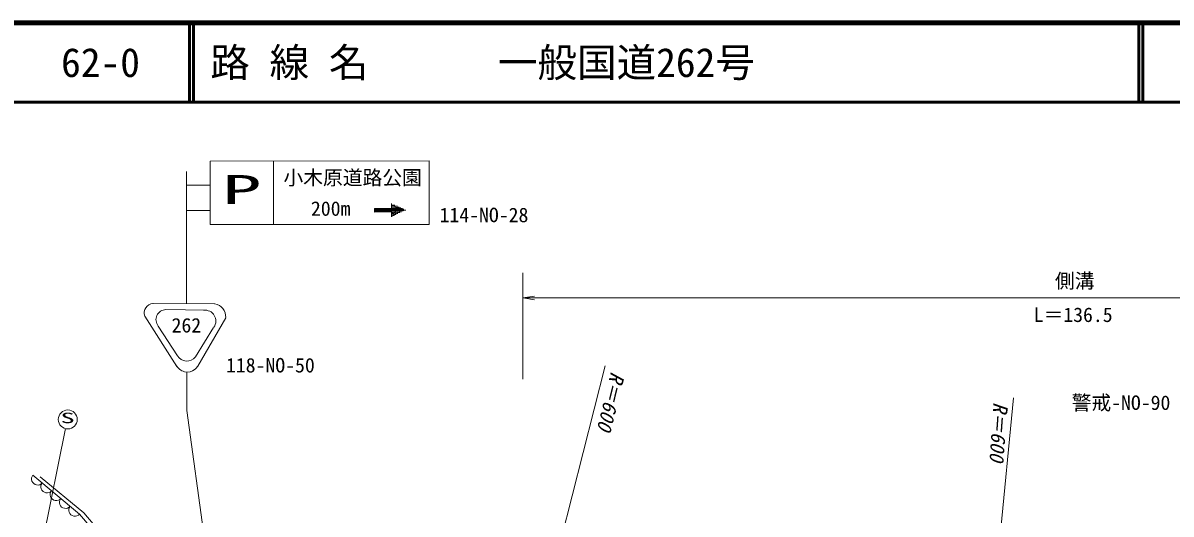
# Model space of a CAD drawing. Units: millimetres, scale not verified. Extents: x 40000 to 680000, y 20000 to 380000.
# Drawn here: x 156706 to 301816, y 317909 to 380000 of the extents above; entities that cross this region are included whole.
import ezdxf
from ezdxf.enums import TextEntityAlignment as Align

# ---------------------------------------------------------------- set-up
doc = ezdxf.new("R2010")
doc.units = ezdxf.units.MM
doc.header["$LTSCALE"] = 1000
for name, color, linetype, lineweight in [('M-BGD', 7, 'Continuous', 13), ('M-STR-HTXT', 7, 'Continuous', 13), ('M-STR-STR3', 7, 'Continuous', 13), ('M-STR-STRC', 7, 'Continuous', 13), ('M-TTL', 2, 'Continuous', 140), ('M-TTL-LINE', 7, 'Continuous', 50)]:
    doc.layers.add(name, color=color, linetype=linetype, lineweight=lineweight)
doc.layers.add('M-TTL-TXT', color=7, linetype='Continuous')
doc.styles.add('ＭＳ ゴシック', font='')
doc.styles.get('ＭＳ ゴシック').set_extended_font_data('MS Gothic')

# ---------------------------------------------------------------- blocks, each defined once
blk = doc.blocks.new('open_arrow')
at = {"color": 0, "linetype": 'Continuous', "lineweight": -2}
blk.add_lwpolyline([(7.5, 1.25), (0, 0), (7.5, -1.25)], dxfattribs=at)

msp = doc.modelspace()

# ---------------------------------------------------------------- linework, layer by layer
at = {"layer": 'M-BGD'}
for p, q in [((163856, 317909), (157973, 322838)), ((158874, 322626), (164386, 318068)), ((172920, 307362), (163856, 317909)), ((164386, 318068), (173503, 307362))]:
    msp.add_line(p, q, dxfattribs=at)
for centre in [(158561, 322345), (159738, 321359), (160915, 320374), (162091, 319388), (163268, 318402)]:
    msp.add_arc(centre, 768, 140.04468, 320.04468, dxfattribs=at)
at = {"layer": 'M-STR-HTXT'}
for p, q in [((216431, 281992), (230280, 336639)), ((276169, 272840), (281911, 332605))]:
    msp.add_line(p, q, dxfattribs=at)
at = {"layer": 'M-STR-STR3'}
for p, q in [((219898, 348395), (219899, 334982)), ((354990, 345233), (219898, 345228))]:
    msp.add_line(p, q, dxfattribs=at)
at = {"layer": 'M-STR-STRC'}
for p, q in [((180366, 362507), (208042, 362555)), ((180366, 362507), (180366, 354507)), ((188366, 354511), (188366, 362507)), ((208042, 362555), (208042, 354521)), ((177366, 361224), (177367, 344507)), ((177366, 359507), (180366, 359507)), ((203272, 357172), (203272, 355476)), ((203706, 356952), (203333, 357007)), ((177366, 356271), (180366, 356271)), ((203271, 356525), (201119, 356526)), ((201119, 356526), (201119, 356096)), ((203287, 356099), (201119, 356096)), ((203285, 356415), (201121, 356414)), ((201123, 356336), (205106, 356316)), ((203255, 356205), (201125, 356216)), ((204032, 356828), (203287, 356902)), ((203648, 355696), (203297, 355509)), ((204479, 356614), (203303, 356663)), ((204326, 356017), (203309, 355852)), ((204830, 356440), (203312, 356440)), ((204259, 356709), (203315, 356789)), ((204545, 356138), (203315, 355951)), ((203822, 355769), (203320, 355617)), ((204863, 356309), (203322, 356189)), ((204658, 356526), (203341, 356538)), ((204774, 356238), (203349, 356068)), ((204068, 355899), (203360, 355753)), ((180366, 354507), (208042, 354521)), ((173167, 344543), (180918, 344476)), ((173167, 344543), (180918, 344476)), ((172105, 342927), (176167, 336571)), ((172105, 342927), (176167, 336571)), ((174776, 343762), (179741, 343676)), ((174776, 343762), (179741, 343676)), ((182337, 342727), (178795, 336587)), ((182337, 342727), (178795, 336587)), ((173813, 341679), (176250, 337921)), ((173813, 341679), (176250, 337921)), ((180808, 341501), (178495, 337784)), ((180808, 341501), (178495, 337784)), ((177422, 335853), (177429, 331003)), ((177422, 335853), (177429, 331003)), ((177429, 331003), (182031, 297045)), ((162078, 328704), (156718, 302338))]:
    msp.add_line(p, q, dxfattribs=at)
msp.add_circle((162369, 329869), 1200, dxfattribs=at)
for centre, radius, start, end in [((173230, 343344), 1203, 94.43499, 199.66794), ((173230, 343344), 1203, 94.43499, 199.66794), ((180704, 342863), 1628, 356.45364, 80.70609), ((180704, 342863), 1628, 356.45364, 80.70609), ((174792, 342490), 1272, 90.75667, 219.64777), ((174792, 342490), 1272, 90.75667, 219.64777), ((179719, 342315), 1369, 325.28401, 97.70141), ((179719, 342315), 1369, 325.28401, 97.70141), ((177475, 337403), 1537, 204.2696, 309.48437), ((177475, 337403), 1537, 204.2696, 309.48437), ((177417, 338580), 1340, 209.48276, 323.54252), ((177417, 338580), 1340, 209.48276, 323.54252), ((177475, 337403), 1537, 310.0212, 329.28398), ((177475, 337403), 1537, 310.0212, 329.28398)]:
    msp.add_arc(centre, radius, start, end, dxfattribs=at)
at = {"layer": 'M-TTL'}
msp.add_line((680000, 380000), (40000, 380000), dxfattribs=at)
at = {"layer": 'M-TTL-LINE'}
for p, q in [((177750, 380000), (177750, 370000)), ((178250, 380000), (178250, 370000)), ((297750, 380000), (297750, 370000)), ((298250, 380000), (298250, 370000)), ((40000, 370000), (680000, 370000))]:
    msp.add_line(p, q, dxfattribs=at)

# ---------------------------------------------------------------- block references
at = {"layer": 'M-STR-STR3', "xscale": 193, "yscale": 193}
msp.add_blockref('open_arrow', (219898, 345228), dxfattribs=at)
at = {"layer": 'M-STR-STRC', "xscale": 242, "yscale": 242, "rotation": 179.7}
msp.add_blockref('open_arrow', (205106, 356316), dxfattribs=at)

# ---------------------------------------------------------------- texts
at = {"layer": 'M-STR-HTXT', "style": 'ＭＳ ゴシック', "oblique": 15}
for rotation, p in [(256.345, (230508, 336125)), (265.994, (278839, 332119))]:
    msp.add_text('R＝600', height=1833, rotation=rotation, dxfattribs=at).set_placement(p, align=Align.BOTTOM_LEFT)
at = {"layer": 'M-STR-STR3', "style": 'ＭＳ ゴシック'}
for s, p in [('側溝', (287150, 345926)), ('L＝136.5', (284452, 341641))]:
    msp.add_text(s, height=1833, rotation=0.002, dxfattribs=at).set_placement(p, align=Align.BOTTOM_LEFT)
at = {"layer": 'M-STR-STRC', "style": 'ＭＳ ゴシック'}
for s, p in [('小木原道路公園', (189628, 358974)), ('200m', (193106, 355066)), ('114-NO-28', (209366, 354258)), ('262', (175492, 340312)), ('118-NO-50', (182367, 335257)), ('警戒-NO-90', (289252, 330523))]:
    msp.add_text(s, height=1833, rotation=0.002, dxfattribs=at).set_placement(p, align=Align.BOTTOM_LEFT)
at = {"layer": 'M-STR-STRC', "style": 'ＭＳ ゴシック', "width": 2}
for s, height, p in [('P', 3666, (181866, 356007)), ('S', 1320, (161450, 329006))]:
    msp.add_text(s, height=height, rotation=0.002, dxfattribs=at).set_placement(p, align=Align.BOTTOM_LEFT)
at = {"layer": 'M-TTL-TXT', "style": 'ＭＳ ゴシック'}
for s, p in [('路 線 名', (180380, 375000)), ('一般国道262号', (216734, 375000)), ('62-0', (161521, 375000))]:
    msp.add_text(s, height=3666, dxfattribs=at).set_placement(p, align=Align.MIDDLE_LEFT)

doc.saveas('drawing.dxf')
